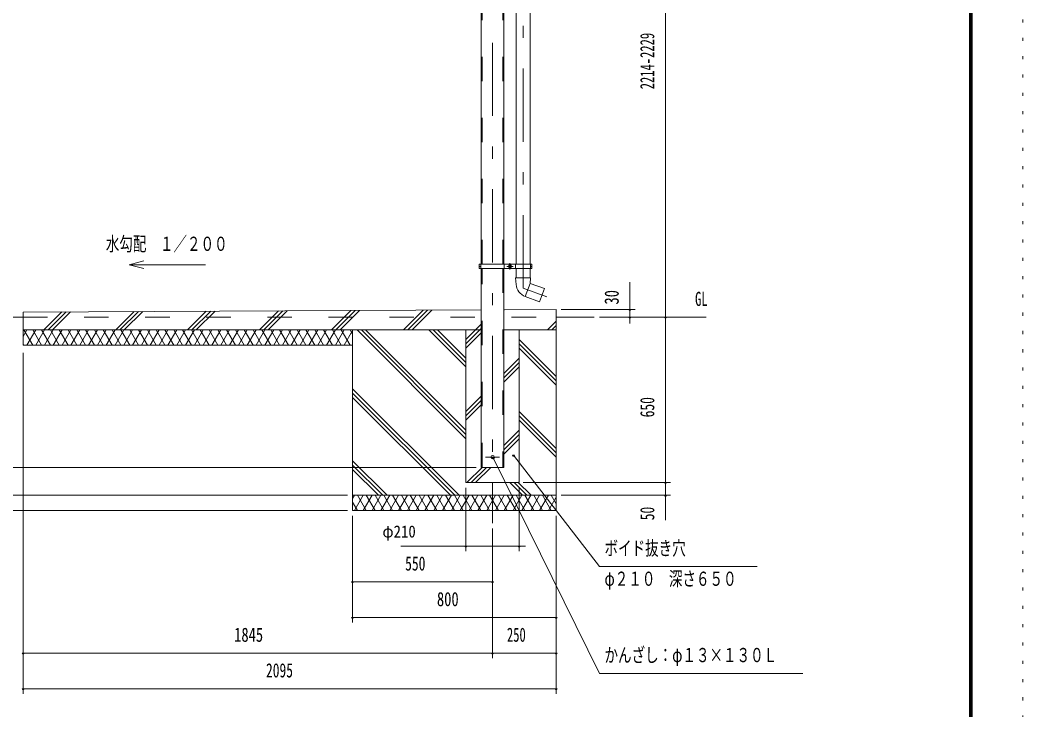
# Model space of a CAD drawing. Units: millimetres, scale not verified, with parts at other scales. Extents: x -25863 to 25873, y -10500 to 10500.
# Drawn here: x 16020 to 25873, y -2764 to 4015 of the extents above; entities that cross this region are included whole.
import ezdxf
from ezdxf.enums import TextEntityAlignment as Align

# ---------------------------------------------------------------- set-up
doc = ezdxf.new("R2010")
doc.units = ezdxf.units.MM
doc.header["$LTSCALE"] = 60
for name, pattern in [('USER2', [10, 4, -6]), ('USER3', [24, 12, -5, 2, -5]), ('USER4', [3, 0.5, -2.5])]:
    doc.linetypes.add(name, pattern=pattern)
for name, color, linetype, lineweight in [('0-6_2-02BOLD', 7, 'Continuous', 18), ('0-7_2-12HIDDEN', 3, 'USER2', 18), ('0-8_2-22CENTER', 3, 'USER3', 18), ('0-A_2-52DIM', 3, 'Continuous', 18), ('0-B_2-62HATCH', 2, 'Continuous', 18), ('0-C_F-F1PAPER', 5, 'Continuous', 18), ('0-D_F-E_J_ADD', 5, 'USER4', 18)]:
    doc.layers.add(name, color=color, linetype=linetype, lineweight=lineweight)
doc.styles.add('ＭＳ ゴシック', font='')
doc.styles.get('ＭＳ ゴシック').set_extended_font_data('MS Gothic')

msp = doc.modelspace()

# ---------------------------------------------------------------- linework, layer by layer
at = {"layer": '0-6_2-02BOLD'}
for p, q in [((20550.67, 6069.93), (20550.67, 1614.93)), ((20773.42, 1614.93), (20773.42, 6069.93)), ((20892.81, 6069.93), (20892.81, 1614.93)), ((21030.31, 1614.93), (21030.31, 6069.93)), ((20546.67, 1594.93), (20531.42, 1594.93)), ((20546.67, 1614.93), (20546.67, 1574.93)), ((20777.42, 1574.93), (20777.42, 1614.93)), ((20888.81, 1614.93), (20888.81, 1574.93)), ((21034.31, 1574.93), (21034.31, 1614.93)), ((21049.56, 1594.93), (21034.31, 1594.93)), ((20550.67, 1574.93), (20550.67, -380.07)), ((20889.05, 1482.66), (20893.46, 1418.17)), ((20889.06, 1482.66), (21034.07, 1482.66)), ((20892.81, 1574.93), (20892.81, 1482.66)), ((21030.31, 1482.66), (21030.31, 1574.93)), ((20983.28, 1298.45), (21030.31, 1427.66)), ((16049.55, 1094.93), (15674.55, 1094.93)), ((20550.67, 1166.42), (16049.55, 1144.93)), ((21287.04, 1094.93), (21662.04, 1094.93)), ((20550.67, 969.93), (16049.55, 969.93)), ((20399.54, -530.07), (20399.54, 969.93)), ((20773.42, 969.93), (21287.04, 969.93)), ((21287.04, -655.07), (19287.05, -655.07))]:
    msp.add_line(p, q, dxfattribs=at)
for points in [[(21049.56, 1574.93), (21049.56, 1614.93), (20531.42, 1614.93)], [(21049.56, 1574.93), (20531.42, 1574.93), (20531.42, 1614.93)], [(20550.67, -380.07), (20773.42, -380.07), (20773.42, 1574.93)], [(21034.06, 1482.66), (21030.31, 1427.66), (21171.27, 1376.36), (21124.24, 1247.15), (20983.99, 1298.2)], [(16049.55, 1144.93), (16049.55, 819.93), (19287.05, 819.93)], [(19287.05, 969.93), (19287.05, -805.07), (21287.04, -805.07), (21287.04, 1169.93), (20773.42, 1167.48)], [(20924.55, 969.93), (20924.55, -530.07), (20399.54, -530.07)]]:
    msp.add_lwpolyline(points, dxfattribs=at)
msp.add_lwpolyline([(20845.62, 1602.15), (20833.11, 1609.36), (20820.61, 1602.15), (20820.61, 1587.71), (20833.12, 1580.5), (20845.62, 1587.71)], close=True, dxfattribs=at)
for centre, radius in [((20833.11, 1594.93), 15.62), ((20833.11, 1594.93), 12.25), ((20662.05, -280.07), 16.25)]:
    msp.add_circle(centre, radius, dxfattribs=at)
msp.add_arc((21030.64, 1427.54), 137.5, 183.90576, 250.16731, dxfattribs=at)
at = {"layer": '0-7_2-12HIDDEN'}
for p, q in [((20561.17, 1614.93), (20561.17, 6069.93)), ((20762.92, 1614.93), (20762.92, 6069.93)), ((20561.17, -380.07), (20561.17, 1574.93)), ((20762.92, 1574.93), (20762.92, -380.07)), ((16049.55, 1094.93), (21287.04, 1094.93))]:
    msp.add_line(p, q, dxfattribs=at)
at = {"layer": '0-8_2-22CENTER'}
for p, q in [((20662.05, 6672.43), (20662.05, -930.07)), ((20961.56, 1379.52), (20961.56, 6684.84)), ((20864.37, 1594.93), (20801.86, 1594.93)), ((20833.11, 1626.18), (20833.11, 1563.68)), ((21194.74, 1294.65), (20961.56, 1379.52)), ((20730.05, -280.07), (20594.04, -280.07))]:
    msp.add_line(p, q, dxfattribs=at)
at = {"layer": '0-A_2-52DIM'}
for p, q in [((22362.05, -900.07), (22362.05, 6652.53)), ((17235.2, 1650.05), (17090.31, 1611.23)), ((22012.04, 1032.16), (22012.04, 1439.93)), ((21337.04, 1169.93), (22062.04, 1169.93)), ((21712.04, 1094.93), (22762.04, 1094.93)), ((22022.04, 1169.93), (22002.04, 1169.93)), ((22022.04, 1094.93), (22002.04, 1094.93)), ((22372.04, 1094.93), (22352.04, 1094.93)), ((16049.55, 744.93), (16049.55, -2605.07)), ((20679.59, -287.37), (20659.59, -287.37)), ((20877.7, -261.65), (20857.7, -261.65)), ((21712.04, -1355.07), (20867.7, -261.65)), ((20500.67, -380.07), (14574.55, -380.07)), ((20399.54, -1205.07), (20399.54, -580.07)), ((20924.55, -580.07), (20924.55, -1205.07)), ((22412.04, -530.07), (20962.04, -530.07)), ((22372.04, -530.07), (22352.04, -530.07)), ((14224.54, -655.07), (19237.05, -655.07)), ((21337.04, -655.07), (22412.04, -655.07)), ((22372.04, -655.07), (22352.04, -655.07)), ((14224.54, -805.07), (19237.05, -805.07)), ((19287.05, -855.07), (19287.05, -1905.07)), ((21287.04, -2605.07), (21287.04, -855.07)), ((20662.05, -980.07), (20662.05, -2255.07)), ((20987.04, -1155.07), (19762.05, -1155.07)), ((20409.54, -1155.07), (20389.54, -1155.07)), ((20934.55, -1155.07), (20914.55, -1155.07)), ((21712.04, -1355.07), (23262.05, -1355.07)), ((19297.05, -1505.07), (19277.05, -1505.07)), ((19287.05, -1505.07), (20662.05, -1505.07)), ((20672.05, -1505.07), (20652.05, -1505.07)), ((19297.05, -1855.07), (19277.05, -1855.07)), ((19287.05, -1855.07), (21287.04, -1855.07)), ((21297.04, -1855.07), (21277.04, -1855.07)), ((16059.55, -2205.07), (16039.55, -2205.07)), ((21287.04, -2205.07), (16049.55, -2205.07)), ((20672.05, -2205.07), (20652.05, -2205.07)), ((21297.04, -2205.07), (21277.04, -2205.07)), ((16059.55, -2555.07), (16039.55, -2555.07)), ((16049.55, -2555.07), (21287.04, -2555.07)), ((21297.04, -2555.07), (21277.04, -2555.07))]:
    msp.add_line(p, q, dxfattribs=at)
for points in [[(17840.31, 1611.23), (17090.31, 1611.23), (17235.2, 1572.41)], [(20669.59, -287.37), (21712.04, -2405.07), (23712.05, -2405.07)]]:
    msp.add_lwpolyline(points, dxfattribs=at)
for centre in [(22012.04, 1169.93), (22012.04, 1094.93), (22362.04, 1094.93), (20669.59, -287.37), (20867.7, -261.65), (22362.04, -530.07), (22362.04, -655.07), (20399.54, -1155.07), (20924.55, -1155.07), (19287.05, -1505.07), (20662.05, -1505.07), (19287.05, -1855.07), (21287.04, -1855.07), (16049.55, -2205.07), (20662.05, -2205.07), (21287.04, -2205.07), (16049.55, -2555.07), (21287.04, -2555.07)]:
    msp.add_arc(centre, 10, 180, 0, dxfattribs=at)
at = {"layer": '0-B_2-62HATCH'}
for p, q in [((16251.98, 969.93), (16428.79, 1146.74)), ((16471.42, 1146.94), (16294.4, 969.93)), ((16336.83, 969.93), (16514.05, 1147.15)), ((17139.29, 1150.13), (16959.09, 969.93)), ((17181.92, 1150.34), (17001.51, 969.93)), ((17043.94, 969.93), (17224.55, 1150.54)), ((17849.79, 1153.52), (17666.19, 969.93)), ((17892.42, 1153.73), (17708.62, 969.93)), ((17751.04, 969.93), (17935.05, 1153.93)), ((18560.28, 1156.92), (18373.3, 969.93)), ((18415.73, 969.93), (18602.92, 1157.12)), ((18458.15, 969.93), (18645.55, 1157.32)), ((19080.41, 969.93), (19270.78, 1160.31)), ((19313.41, 1160.51), (19122.83, 969.93)), ((19165.26, 969.93), (19356.04, 1160.71)), ((19787.52, 969.93), (19981.28, 1163.7)), ((20023.91, 1163.9), (19829.94, 969.93)), ((19872.36, 969.93), (20066.54, 1164.11)), ((20773.42, 1163.88), (20777.04, 1167.5)), ((20399.54, 874.86), (20550.67, 1025.98)), ((21201.72, 969.93), (21287.04, 1055.25)), ((21287.04, 1012.82), (21244.15, 969.93)), ((16049.55, 905.85), (16086.54, 969.93)), ((16057.68, 969.93), (16144.28, 819.93)), ((16173.15, 969.93), (16086.54, 819.93)), ((16230.88, 819.93), (16144.28, 969.93)), ((16173.15, 819.93), (16259.75, 969.93)), ((16317.48, 819.93), (16230.88, 969.93)), ((16346.35, 969.93), (16259.75, 819.93)), ((16317.48, 969.93), (16404.08, 819.93)), ((16432.95, 969.93), (16346.35, 819.93)), ((16490.69, 819.93), (16404.09, 969.93)), ((16432.95, 819.93), (16519.55, 969.93)), ((16490.69, 969.93), (16577.29, 819.93)), ((16606.16, 969.93), (16519.55, 819.93)), ((16663.89, 819.93), (16577.29, 969.93)), ((16606.16, 819.93), (16692.76, 969.93)), ((16663.89, 969.93), (16750.5, 819.93)), ((16779.36, 969.93), (16692.76, 819.93)), ((16837.1, 819.93), (16750.5, 969.93)), ((16779.36, 819.93), (16865.97, 969.93)), ((16837.1, 969.93), (16923.7, 819.93)), ((16952.57, 969.93), (16865.97, 819.93)), ((17010.3, 819.93), (16923.7, 969.93)), ((16952.57, 819.93), (17039.17, 969.93)), ((17010.3, 969.93), (17096.91, 819.93)), ((17125.77, 969.93), (17039.17, 819.93)), ((17183.51, 819.93), (17096.91, 969.93)), ((17125.77, 819.93), (17212.38, 969.93)), ((17183.51, 969.93), (17270.11, 819.93)), ((17298.98, 969.93), (17212.38, 819.93)), ((17356.72, 819.93), (17270.11, 969.93)), ((17298.98, 819.93), (17385.58, 969.93)), ((17356.72, 969.93), (17443.32, 819.93)), ((17472.18, 969.93), (17385.58, 819.93)), ((17529.92, 819.93), (17443.32, 969.93)), ((17472.19, 819.93), (17558.79, 969.93)), ((17529.92, 969.93), (17616.52, 819.93)), ((17645.39, 969.93), (17558.79, 819.93)), ((17703.13, 819.93), (17616.52, 969.93)), ((17645.39, 819.93), (17731.99, 969.93)), ((17703.13, 969.93), (17789.72, 819.93)), ((17818.6, 969.93), (17731.99, 819.93)), ((17876.33, 819.93), (17789.73, 969.93)), ((17818.6, 819.93), (17905.19, 969.93)), ((17876.33, 969.93), (17962.93, 819.93)), ((17991.8, 969.93), (17905.19, 819.93)), ((18049.54, 819.93), (17962.93, 969.93)), ((17991.8, 819.93), (18078.4, 969.93)), ((18049.54, 969.93), (18136.14, 819.93)), ((18165, 969.93), (18078.4, 819.93)), ((18222.74, 819.93), (18136.14, 969.93)), ((18165, 819.93), (18251.61, 969.93)), ((18222.74, 969.93), (18309.34, 819.93)), ((18338.21, 969.93), (18251.61, 819.93)), ((18395.94, 819.93), (18309.34, 969.93)), ((18338.21, 819.93), (18424.81, 969.93)), ((18482.55, 819.93), (18395.94, 969.93)), ((18511.41, 969.93), (18424.81, 819.93)), ((18569.15, 819.93), (18482.55, 969.93)), ((18598.02, 969.93), (18511.41, 819.93)), ((18655.75, 819.93), (18569.15, 969.93)), ((18684.62, 969.93), (18598.02, 819.93)), ((18655.75, 969.93), (18742.36, 819.93)), ((18771.22, 969.93), (18684.62, 819.93)), ((18828.96, 819.93), (18742.36, 969.93)), ((18771.22, 819.93), (18857.82, 969.93)), ((18828.96, 969.93), (18915.56, 819.93)), ((18944.43, 969.93), (18857.83, 819.93)), ((19002.16, 819.93), (18915.56, 969.93)), ((18944.43, 819.93), (19031.03, 969.93)), ((19002.16, 969.93), (19088.77, 819.93)), ((19117.63, 969.93), (19031.03, 819.93)), ((19175.37, 819.93), (19088.77, 969.93)), ((19117.63, 819.93), (19204.24, 969.93)), ((19175.37, 969.93), (19261.97, 819.93)), ((19287.05, 963.37), (19204.24, 819.93)), ((19287.05, 926.5), (19261.97, 969.93)), ((20399.54, -99.21), (19330.4, 969.93)), ((19372.83, 969.93), (20399.54, -56.78)), ((20399.54, -14.36), (19415.26, 969.93)), ((20037.51, 969.93), (20399.54, 607.9)), ((20079.94, 969.93), (20399.54, 650.32)), ((20399.54, 692.75), (20122.37, 969.93)), ((20550.67, 983.56), (20399.54, 832.43)), ((20399.54, 790), (20550.67, 941.13)), ((21286.58, 969.93), (21287.04, 970.4)), ((16057.68, 819.93), (16049.55, 834.01)), ((21287.04, 512.36), (20924.55, 874.86)), ((20924.55, 832.43), (21287.04, 469.93)), ((21287.04, 427.5), (20924.55, 790)), ((20924.55, 692.75), (20773.42, 541.62)), ((20773.42, 499.2), (20924.55, 650.32)), ((20924.55, 607.9), (20773.42, 456.77)), ((19287.05, 391.04), (20333.15, -655.07)), ((19287.05, 348.61), (20290.72, -655.07)), ((20248.3, -655.07), (19287.05, 306.18)), ((20550.67, 318.87), (20399.54, 167.75)), ((20399.54, 125.32), (20550.67, 276.45)), ((20550.67, 234.02), (20399.54, 82.9)), ((20924.55, 167.75), (21287.04, -194.75)), ((21287.04, -237.18), (20924.55, 125.32)), ((20924.55, 82.9), (21287.04, -279.6)), ((20773.42, -165.48), (20924.55, -14.36)), ((20924.55, -56.78), (20773.42, -207.91)), ((20773.42, -250.33), (20924.55, -99.21)), ((19287.05, -316.07), (19626.05, -655.07)), ((19583.62, -655.07), (19287.05, -358.5)), ((20412.04, -526.86), (20558.83, -380.07)), ((20601.26, -380.07), (20451.26, -530.07)), ((20493.68, -530.07), (20643.69, -380.07)), ((19541.19, -655.07), (19287.05, -400.92)), ((20955.4, -655.07), (20830.4, -530.07)), ((20872.83, -530.07), (20997.83, -655.07)), ((21040.26, -655.07), (20912.05, -526.86)), ((19305.27, -655.07), (19287.05, -686.64)), ((19305.27, -805.07), (19391.88, -655.07)), ((19420.74, -805.07), (19334.14, -655.07)), ((19478.48, -655.07), (19391.88, -805.07)), ((19420.74, -655.07), (19507.35, -805.07)), ((19478.48, -805.07), (19565.08, -655.07)), ((19593.95, -805.07), (19507.35, -655.07)), ((19651.68, -655.07), (19565.08, -805.07)), ((19593.95, -655.07), (19680.55, -805.07)), ((19651.68, -805.07), (19738.28, -655.07)), ((19767.15, -805.07), (19680.55, -655.07)), ((19824.89, -655.07), (19738.28, -805.07)), ((19767.15, -655.07), (19853.75, -805.07)), ((19824.89, -805.07), (19911.49, -655.07)), ((19940.36, -805.07), (19853.75, -655.07)), ((19998.1, -655.07), (19911.49, -805.07)), ((19940.36, -655.07), (20026.96, -805.07)), ((19998.1, -805.07), (20084.7, -655.07)), ((20113.56, -805.07), (20026.96, -655.07)), ((20171.3, -655.07), (20084.7, -805.07)), ((20113.56, -655.07), (20200.17, -805.07)), ((20171.3, -805.07), (20257.9, -655.07)), ((20286.77, -805.07), (20200.17, -655.07)), ((20344.5, -655.07), (20257.9, -805.07)), ((20286.77, -655.07), (20373.37, -805.07)), ((20344.5, -805.07), (20431.11, -655.07)), ((20459.97, -805.07), (20373.37, -655.07)), ((20517.71, -655.07), (20431.11, -805.07)), ((20459.97, -655.07), (20546.58, -805.07)), ((20517.71, -805.07), (20604.31, -655.07)), ((20633.18, -805.07), (20546.58, -655.07)), ((20690.91, -655.07), (20604.31, -805.07)), ((20633.18, -655.07), (20719.78, -805.07)), ((20690.91, -805.07), (20777.52, -655.07)), ((20806.38, -805.07), (20719.78, -655.07)), ((20864.12, -655.07), (20777.52, -805.07)), ((20806.38, -655.07), (20892.99, -805.07)), ((20864.12, -805.07), (20950.72, -655.07)), ((20892.99, -655.07), (20979.59, -805.07)), ((20950.72, -805.07), (21037.33, -655.07)), ((20979.59, -655.07), (21066.19, -805.07)), ((21037.32, -805.07), (21123.92, -655.07)), ((21152.8, -805.07), (21066.19, -655.07)), ((21210.53, -655.07), (21123.92, -805.07)), ((21152.8, -655.07), (21239.39, -805.07)), ((21210.53, -805.07), (21287.04, -672.54)), ((21287.04, -737.6), (21239.39, -655.07)), ((19287.05, -723.5), (19334.14, -805.07))]:
    msp.add_line(p, q, dxfattribs=at)
at = {"layer": '0-C_F-F1PAPER'}
for points in [[(25373.46, -10000), (-3326.54, -10000), (-3326.54, 10100), (25373.46, 10100)], [(25370.95, -9997.5), (25370.95, 10097.5), (-3324.04, 10097.5), (-3324.04, -9997.5)], [(25368.46, -9995), (25368.46, 10095), (-3321.54, 10095), (-3321.54, -9995)], [(25365.96, -9992.5), (-3319.04, -9992.5), (-3319.04, 10092.5), (25365.96, 10092.5)], [(25363.46, -9990), (25363.46, 10090), (-3316.54, 10090), (-3316.54, -9990)], [(25360.96, -9987.5), (-3314.04, -9987.5), (-3314.04, 10087.5), (25360.96, 10087.5)], [(25358.45, -9985), (25358.45, 10085), (-3311.54, 10085), (-3311.54, -9985)], [(25355.96, -9982.5), (-3309.04, -9982.5), (-3309.04, 10082.5), (25355.96, 10082.5)], [(25353.46, -9980), (-3306.54, -9980), (-3306.54, 10080), (25353.46, 10080)], [(25350.96, -9977.5), (-3304.04, -9977.5), (-3304.04, 10077.5), (25350.96, 10077.5)], [(25348.46, -9975), (25348.46, 10075), (-3301.54, 10075), (-3301.54, -9975)]]:
    msp.add_lwpolyline(points, close=True, dxfattribs=at)
at = {"layer": '0-D_F-E_J_ADD'}
msp.add_lwpolyline([(25873.46, -10500), (-3826.54, -10500), (-3826.54, 10500), (25873.46, 10500)], close=True, dxfattribs=at)

# ---------------------------------------------------------------- texts
at = {"layer": '0-A_2-52DIM', "color": 7, "style": 'ＭＳ ゴシック'}
for s, width, p in [('2214-2229', 0.65, (22293.04, 3334.98)), ('30', 0.75, (21943.04, 1219.93)), ('650', 0.7, (22293.04, 111.18)), ('50', 0.7, (22293.04, -900.07))]:
    msp.add_text(s, height=139.3, rotation=90, dxfattribs=dict(at, width=width)).set_placement(p, align=Align.BOTTOM_LEFT)
for s, height, width, p in [('水勾配\u3000１／２００', 139.3, 0.7, (16861.85, 1705.23)), ('GL', 139.3, 0.65, (22652.05, 1163.93)), ('φ210', 118.4, 0.9, (19579.75, -1105.07)), ('ボイド抜き穴', 139.3, 0.7, (21762.05, -1286.07)), ('550', 139.3, 0.7, (19803.29, -1436.07)), ('φ２１０\u3000深さ６５０', 139.3, 0.7, (21762.05, -1586.07)), ('800', 139.3, 0.75, (20115.79, -1786.07)), ('1845', 139.3, 0.75, (18123.29, -2136.07)), ('250', 139.3, 0.65, (20803.3, -2136.07)), ('かんざし：φ１３×１３０Ｌ', 139.3, 0.7, (21762.05, -2336.07)), ('2095', 139.3, 0.7, (18435.8, -2486.07))]:
    msp.add_text(s, height=height, dxfattribs=dict(at, width=width)).set_placement(p, align=Align.BOTTOM_LEFT)

doc.saveas('drawing.dxf')
